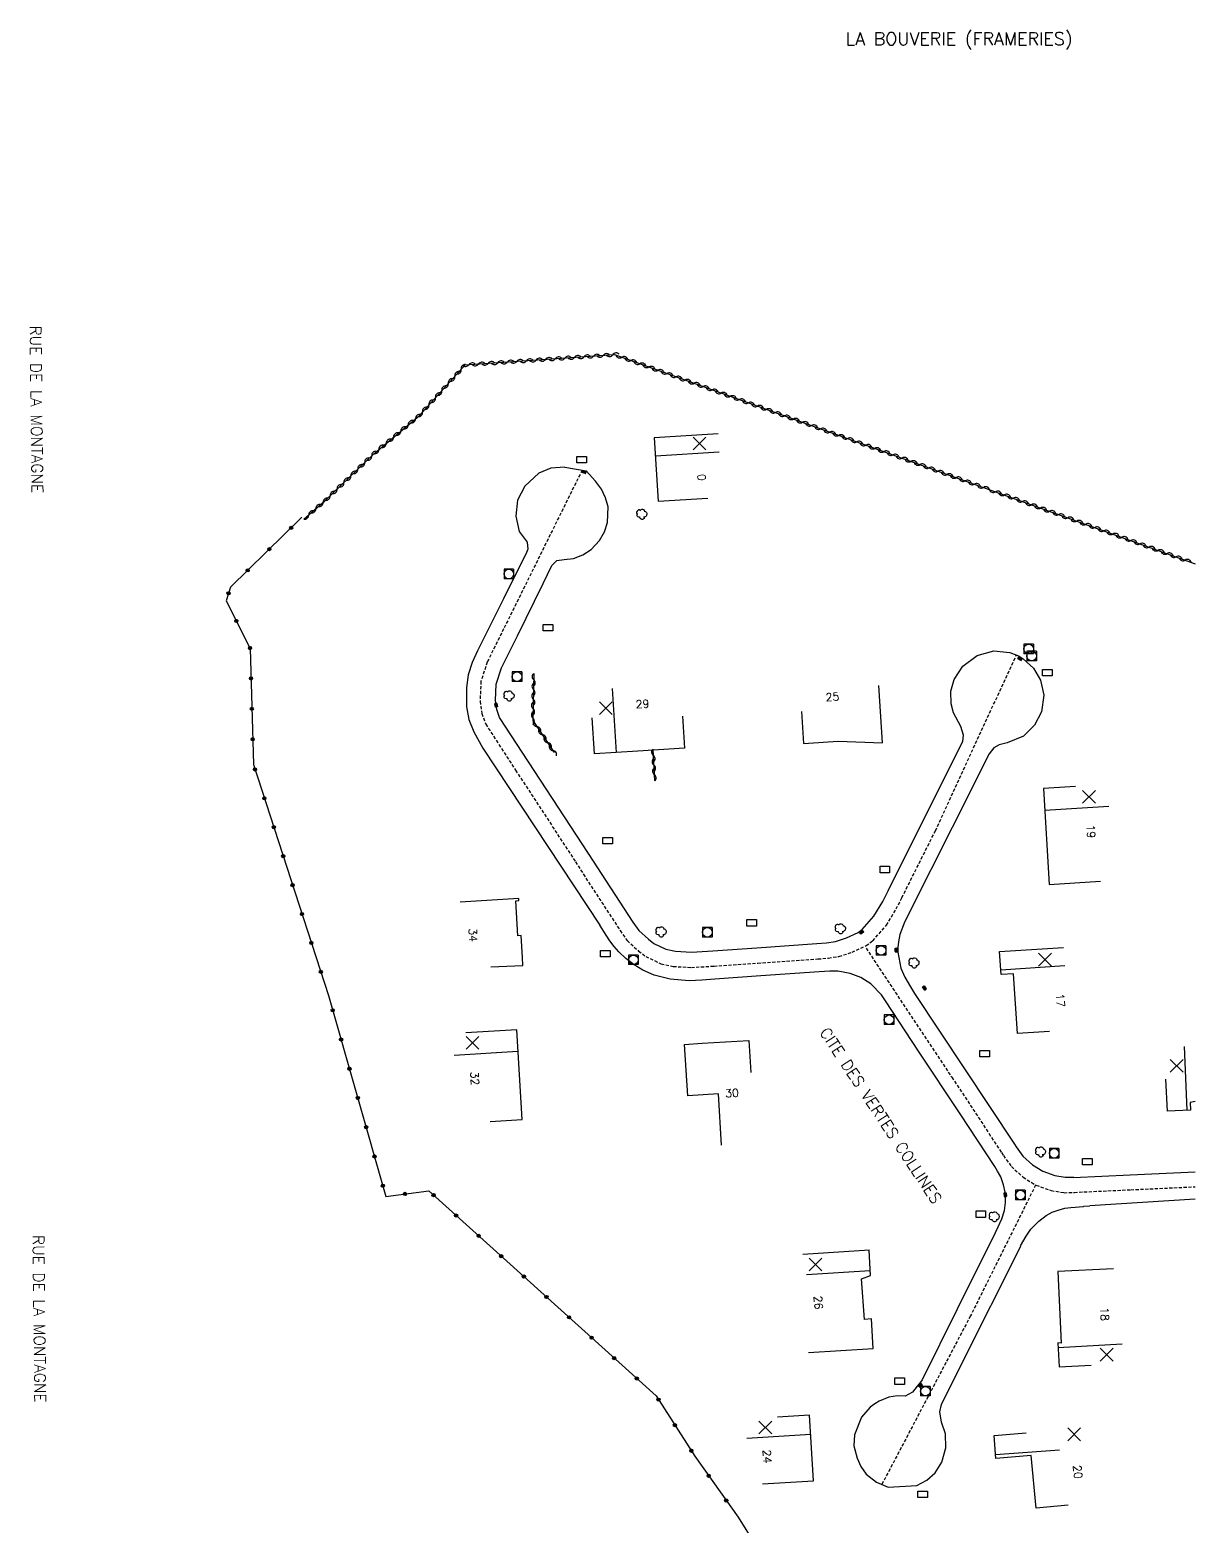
# Model space of a CAD drawing. Header units: millimetres. Extents: x 114000 to 119599, y 121000 to 124063.
# Drawn here: x 114818.1 to 115000, y 121254.4 to 121488.1 of the extents above; entities that cross this region are included whole.
import ezdxf
from ezdxf.enums import TextEntityAlignment as Align

# ---------------------------------------------------------------- set-up
doc = ezdxf.new("R2010")
doc.units = ezdxf.units.MM
doc.linetypes.add('DASHED', pattern=[0.75, 0.5, -0.25])
doc.layers.get('0').update_dxf_attribs({"linetype": 'CONTINUOUS'})
for name, color, linetype in [('W0001', 6, 'DASHED'), ('W0008', 7, 'CONTINUOUS'), ('W0100', 7, 'CONTINUOUS'), ('W0300', 7, 'CONTINUOUS'), ('W0310', 3, 'CONTINUOUS'), ('W0322', 7, 'CONTINUOUS'), ('W0400', 7, 'CONTINUOUS'), ('W0420', 7, 'CONTINUOUS'), ('W0980', 7, 'CONTINUOUS'), ('W0989', 7, 'CONTINUOUS'), ('W0991', 7, 'CONTINUOUS'), ('W1102', 7, 'CONTINUOUS'), ('W1471', 7, 'CONTINUOUS')]:
    doc.layers.add(name, color=color, linetype=linetype)
doc.styles.get("Standard").update_dxf_attribs({"font": 'romans.shx', "width": 0.85})

# ---------------------------------------------------------------- blocks, each defined once
blk = doc.blocks.new('T400')
for p, q in [((-0.15, 0.3), (0.15, 0.3)), ((-0.15, -0.25), (-0.15, 0.3)), ((-0.15, 0.15), (0.15, 0.15)), ((-0.15, 0), (0.15, 0)), ((0.15, 0.3), (0.15, -0.25)), ((-0.15, -0.15), (0.15, -0.15)), ((-0.15, -0.25), (-0.15, -0.3)), ((-0.15, -0.3), (0.15, -0.3)), ((0.15, -0.3), (0.15, -0.25))]:
    blk.add_line(p, q)
blk = doc.blocks.new('T300')
for p, q in [((-0.8, 0.51), (-0.86, 0.34)), ((-0.86, 0.34), (-0.86, 0.17)), ((-0.86, 0.17), (-0.74, 0.06)), ((-0.69, 0.63), (-0.8, 0.51)), ((-0.8, -0.06), (-0.74, 0.06)), ((-0.74, 0.06), (-0.69, 0.11)), ((-0.57, 0.69), (-0.69, 0.63)), ((-0.46, 0.69), (-0.57, 0.69)), ((-0.29, 0.63), (-0.46, 0.69)), ((-0.29, 0.63), (-0.17, 0.74)), ((-0.23, 0.57), (-0.29, 0.63)), ((-0.17, 0.74), (-0.06, 0.8)), ((-0.06, 0.8), (0.06, 0.8)), ((0.06, 0.8), (0.23, 0.74)), ((0.23, 0.74), (0.34, 0.63)), ((0.34, 0.63), (0.4, 0.51)), ((0.46, 0.46), (0.34, 0.46)), ((0.4, 0.51), (0.4, 0.46)), ((0.57, 0.4), (0.46, 0.46)), ((0.57, 0.4), (0.69, 0.29)), ((0.69, 0.29), (0.74, 0.17)), ((0.74, 0.06), (0.69, -0.17)), ((0.74, 0.17), (0.74, 0.06)), ((-0.8, -0.17), (-0.8, -0.06)), ((-0.8, -0.23), (-0.8, -0.17)), ((-0.74, -0.34), (-0.8, -0.23)), ((-0.69, -0.4), (-0.74, -0.34)), ((-0.51, -0.46), (-0.69, -0.4)), ((-0.4, -0.46), (-0.51, -0.46)), ((-0.4, -0.46), (-0.34, -0.46)), ((-0.34, -0.46), (-0.34, -0.4)), ((-0.34, -0.51), (-0.34, -0.46)), ((-0.29, -0.63), (-0.34, -0.51)), ((-0.17, -0.74), (-0.29, -0.63)), ((-0.06, -0.8), (-0.17, -0.74)), ((0.06, -0.8), (-0.06, -0.8)), ((0.17, -0.74), (0.06, -0.8)), ((0.23, -0.69), (0.17, -0.74)), ((0.29, -0.46), (0.23, -0.46)), ((0.29, -0.63), (0.23, -0.69)), ((0.46, -0.4), (0.29, -0.46)), ((0.34, -0.51), (0.29, -0.63)), ((0.34, -0.51), (0.34, -0.46)), ((0.57, -0.34), (0.46, -0.4)), ((0.63, -0.29), (0.57, -0.34)), ((0.69, -0.17), (0.63, -0.29))]:
    blk.add_line(p, q)
blk = doc.blocks.new('T420')
for p, q in [((0.75, 0.75), (-0.75, 0.75)), ((-0.75, 0.75), (-0.75, -0.75)), ((0.75, 0.75), (0.75, -0.75)), ((0.75, -0.75), (-0.75, -0.75))]:
    blk.add_line(p, q)
blk.add_ellipse((0, 0), major_axis=(-0.53, 0.53), ratio=1, start_param=3.926991, end_param=10.210176)
blk = doc.blocks.new('t991o')
at = {"color": 0, "linetype": 'Continuous'}
for p, q in [((-1, 1), (1, -1)), ((-1, -1), (1, 1))]:
    blk.add_line(p, q, dxfattribs=at)
blk = doc.blocks.new('t322o')
at = {"color": 0, "linetype": 'Continuous'}
for radius in [0.25, 0.15]:
    blk.add_circle((0, 0), radius, dxfattribs=at)
blk = doc.blocks.new('t310o')
at = {"color": 0, "linetype": 'Continuous'}
for centre, start, end in [((-0.5, 0.38), 216.8699, 323.1304), ((0.5, -0.37), 36.8699, 143.1303)]:
    blk.add_arc(centre, 0.625, start, end, dxfattribs=at)
blk = doc.blocks.new('T1471')
at = {"color": 0, "linetype": 'Continuous', "flags": 128}
blk.add_lwpolyline([(-0.75, -0.5), (-0.75, 0.5), (0.75, 0.5), (0.75, -0.5), (-0.75, -0.5)], dxfattribs=at)

msp = doc.modelspace()

# ---------------------------------------------------------------- linework, layer by layer
at = {"layer": 'W0001'}
for points in [[(114904.29, 121419.37), (114892.03, 121394.55), (114889.46, 121389.38), (114888.49, 121386.38), (114888.35, 121383.24), (114888.63, 121381.37), (114889.23, 121379.67), (114893.89, 121372.51), (114903.26, 121358.16), (114903.24, 121358.16), (114910.22, 121347.43), (114911.32, 121345.87), (114913.1, 121344.24), (114914.22, 121343.37), (114916.6, 121342.26), (114918.52, 121341.83), (114921.34, 121341.67), (114924.88, 121341.89), (114931.73, 121342.36), (114941.11, 121343), (114942.75, 121343.15), (114944.39, 121343.4), (114946.44, 121344.04), (114948.63, 121345.08), (114949.66, 121345.82), (114951.8, 121348.26), (114953.33, 121350.81), (114954.22, 121352.57), (114959.45, 121363.03), (114972.09, 121390.47)], [(114948.62, 121344.71), (114962.01, 121324.52), (114969.77, 121312.78), (114970.08, 121312.3), (114971.31, 121310.57), (114973.16, 121308.91), (114975.16, 121307.65), (114977.53, 121306.83), (114979.54, 121306.49), (114981.1, 121306.52), (114981.15, 121306.54), (114989.96, 121306.95), (115000, 121307.42)], [(114975.1, 121307.67), (114964.93, 121287.24), (114951.09, 121260.91)]]:
    msp.add_lwpolyline(points, dxfattribs=at)
at = {"layer": 'W0008'}
for p, q in [((114901.61, 121419.8), (114904.94, 121419.26)), ((115000, 121305.5), (114983.56, 121304.42))]:
    msp.add_line(p, q, dxfattribs=at)
for points in [[(114901.61, 121419.8), (114899.41, 121419.67), (114897.55, 121418.88), (114895.32, 121416.86), (114894.18, 121414.66), (114893.91, 121412.18), (114894.48, 121409.76), (114895.68, 121408.09), (114895.82, 121407.02), (114895.62, 121406.49), (114892.02, 121399.26), (114887.96, 121391.13), (114887.1, 121389.32), (114886.51, 121387.39), (114886.24, 121385.4), (114886.25, 121382.39), (114886.62, 121380.41), (114887.37, 121378.46), (114888.8, 121375.91), (114907.03, 121348.28)], [(114905.27, 121359.48), (114895.9, 121373.82), (114891.4, 121380.74), (114890.97, 121381.95), (114890.75, 121383.37), (114890.87, 121385.95), (114891.69, 121388.47), (114894.18, 121393.49), (114898.21, 121401.64), (114899.56, 121404.45), (114900.36, 121405.22), (114901.46, 121405.39), (114902.93, 121405.56), (114904.38, 121406.12), (114905.7, 121406.95), (114907.01, 121408.38), (114907.76, 121409.71), (114908.24, 121411.17), (114908.33, 121413.62), (114907.95, 121415.05), (114907.3, 121416.41), (114906.37, 121417.63), (114904.94, 121419.26)], [(114905.25, 121359.47), (114912.21, 121348.77), (114913.13, 121347.47), (114914.65, 121346.08), (114915.48, 121345.43), (114917.38, 121344.55), (114918.85, 121344.22), (114921.34, 121344.07), (114924.72, 121344.29), (114931.56, 121344.75), (114940.92, 121345.39), (114942.46, 121345.53), (114943.84, 121345.75), (114945.56, 121346.28), (114947.4, 121347.15), (114948.03, 121347.61), (114949.86, 121349.69), (114951.23, 121351.97), (114952.08, 121353.65), (114957.3, 121364.11), (114963.73, 121376.96), (114963.83, 121377.98), (114963.4, 121379.33), (114962.26, 121381.47), (114961.92, 121382.88), (114961.86, 121384.83), (114962.36, 121386.66), (114963.71, 121388.75), (114965.96, 121390.42), (114968.57, 121391.14), (114971.06, 121390.89), (114972.45, 121390.33), (114973.14, 121389.91), (114974.78, 121388.41), (114975.85, 121386.55), (114976.37, 121384.23), (114976.02, 121381.6), (114974.94, 121379.52), (114973.22, 121377.8), (114970.64, 121376.77), (114969.39, 121376.46), (114968.57, 121375.96), (114967.83, 121375.02), (114962.08, 121363.55), (114955.44, 121350.39), (114954.56, 121348.58), (114953.91, 121346.81), (114953.67, 121345.66), (114953.61, 121344.81), (114953.6, 121344.04), (114954.08, 121341.58), (114954.66, 121340.16), (114955.57, 121338.65), (114956.21, 121337.6), (114964.01, 121325.85), (114971.79, 121314.09), (114972.07, 121313.64), (114973.11, 121312.18), (114974.61, 121310.84), (114976.21, 121309.83), (114978.12, 121309.17), (114979.73, 121308.9), (114981.06, 121308.92)], [(114968.82, 121300.29), (114969.26, 121301.18), (114969.83, 121302.42), (114970.24, 121303.68), (114970.38, 121304.97), (114970.4, 121305.79), (114970.34, 121306.55), (114970.1, 121307.74), (114969.65, 121308.99), (114969.14, 121309.87), (114968.71, 121310.58), (114963.31, 121318.79), (114956.82, 121328.62), (114951.66, 121336.46), (114951.02, 121337.41), (114949.39, 121339.09), (114947.8, 121340.09), (114946.12, 121340.75), (114944.21, 121341.1), (114942.97, 121341.1), (114941.31, 121340.99), (114932.18, 121340.34), (114925.02, 121339.82), (114923, 121339.7), (114920.99, 121339.6), (114918.01, 121339.83), (114915.56, 121340.47), (114913.75, 121341.27), (114912.41, 121342.06), (114911.13, 121343.08), (114910.01, 121344.11), (114909.28, 121344.97), (114908.63, 121345.84), (114908.06, 121346.73), (114907.03, 121348.28)], [(114981.04, 121308.88), (114989.85, 121309.3), (115000, 121309.77)], [(114968.76, 121300.22), (114962.83, 121288.28), (114957.4, 121277.27), (114957.11, 121276.88), (114956.63, 121276.26), (114955.85, 121275.32), (114954.72, 121274.72), (114953.55, 121274.73), (114952.19, 121274.54), (114950.69, 121273.93), (114950.02, 121273.53), (114949.26, 121272.96), (114947.91, 121271.41), (114946.81, 121268.65), (114946.74, 121266.93), (114947.22, 121265.01), (114947.8, 121263.7), (114948.63, 121262.53), (114950.24, 121261.27), (114952.08, 121260.49), (114956.57, 121260.74), (114958.14, 121261.59), (114959.39, 121262.74), (114960.44, 121264.4), (114961.1, 121266.64), (114961.05, 121268.83), (114960.4, 121270.63), (114960.16, 121272.27), (114960.42, 121273.41), (114963.49, 121279.58), (114972.77, 121298.16), (114972.75, 121298.17), (114973.61, 121299.71), (114974.36, 121300.79), (114975.59, 121302.02), (114976.75, 121302.9), (114977.67, 121303.43), (114978.62, 121303.74), (114979.67, 121304.07), (114980.61, 121304.2), (114982.59, 121304.32), (114982.56, 121304.36), (114983.56, 121304.42)]]:
    msp.add_lwpolyline(points, dxfattribs=at)
at = {"layer": 'W0100'}
for points in [[(114925.54, 121425.04), (114915.55, 121424.43), (114916.16, 121414.54), (114923.93, 121414.99)], [(114938.54, 121381.64), (114938.86, 121376.65), (114944.26, 121377), (114951.18, 121376.75), (114950.64, 121385.72)], [(114919.96, 121380.92), (114920.25, 121375.93), (114912.97, 121375.48), (114906.21, 121375.06), (114905.87, 121380.67)], [(114981.33, 121369.93), (114976.34, 121369.63), (114977.23, 121354.63), (114985.24, 121355.15)], [(114890.04, 121341.75), (114895.03, 121342), (114894.97, 121343.21), (114894.76, 121346.65), (114894.27, 121346.63), (114893.93, 121352.1), (114894.4, 121352.15), (114894.38, 121352.42), (114885.22, 121351.89)], [(114977.28, 121331.66), (114972.29, 121331.33), (114971.66, 121340.7), (114969.71, 121340.56), (114969.45, 121344.16), (114979.44, 121344.78)], [(114889.93, 121317.62), (114894.93, 121317.92), (114894.07, 121331.95), (114886.12, 121331.46)], [(114926.07, 121313.92), (114925.58, 121321.92), (114920.77, 121321.62), (114920.26, 121329.65), (114923.01, 121329.82), (114930.33, 121330.24), (114930.62, 121325.25)], [(115000, 121320.72), (114999.21, 121320.6), (114999.29, 121319.39), (114995.67, 121319.24), (114995.46, 121324.23)], [(114939.66, 121281.52), (114949.73, 121282.14), (114949.45, 121286.8), (114948.4, 121286.67), (114947.92, 121293.02), (114949.33, 121293.54), (114949.09, 121297.52), (114949.14, 121297.5), (114938.77, 121296.85)], [(114987.25, 121294.59), (114978.58, 121294.19), (114979.1, 121283), (114978.59, 121283.01), (114978.79, 121279.29), (114983.78, 121279.57)], [(114932.44, 121260.99), (114940.42, 121261.49), (114939.8, 121271.72), (114934.81, 121271.41)], [(114980.17, 121257.66), (114975.19, 121257.19), (114974.41, 121265.45), (114968.88, 121264.99), (114968.61, 121268.58), (114973.6, 121268.95)]]:
    msp.add_lwpolyline(points, dxfattribs=at)
at = {"layer": 'W0310'}
msp.add_line((114915.62, 121370.81), (114915.36, 121375.71), dxfattribs=at)
for points in [[(114860.84, 121411.7), (114864.1, 121414.56), (114871.77, 121421.93), (114878.82, 121427.86), (114886.02, 121435.79), (114909.36, 121437.4), (115000, 121404.75)], [(114896.74, 121387.6), (114896.58, 121380.26), (114899.93, 121375.24)]]:
    msp.add_lwpolyline(points, dxfattribs=at)
at = {"layer": 'W0322'}
msp.add_line((114928.64, 121255.78), (114934.93, 121245.76), dxfattribs=at)
for points in [[(114860.54, 121412.01), (114849.4, 121401.09), (114848.71, 121398.94), (114852.45, 121391.52), (114852.95, 121373.38), (114864.68, 121337.27)], [(114864.68, 121337.27), (114873.66, 121305.9), (114880.33, 121306.8), (114915.84, 121274.74), (114921.88, 121265.32), (114928.64, 121255.78)]]:
    msp.add_lwpolyline(points, dxfattribs=at)
at = {"layer": 'W1102'}
for p, q in [((114925.71, 121422.18), (114915.73, 121421.57)), ((114908.97, 121385.25), (114909.59, 121375.27)), ((114986.52, 121366.8), (114976.54, 121366.21)), ((114979.64, 121341.95), (114969.66, 121341.23)), ((114884.29, 121327.96), (114894.27, 121328.57)), ((114998.28, 121329.35), (114998.7, 121319.36)), ((114939.3, 121293.72), (114949.28, 121294.32)), ((114988.61, 121282.81), (114978.63, 121282.26)), ((114930, 121268.14), (114939.98, 121268.75)), ((114978.81, 121266.27), (114968.84, 121265.54))]:
    msp.add_line(p, q, dxfattribs=at)

# ---------------------------------------------------------------- block references
at = {"layer": 'W0300'}
for p in [(114913.66, 121412.45), (114892.92, 121384.08), (114944.66, 121347.71), (114916.66, 121347.21), (114956.15, 121342.37), (114975.92, 121312.84), (114968.69, 121302.71)]:
    msp.add_blockref('T300', p, dxfattribs=at)
at = {"layer": 'W0310'}
for p, rotation in [((114903.07, 121436.97), 3.937402974154091), ((114904.57, 121437.07), 3.937402974154091), ((114906.07, 121437.17), 3.937402974154091), ((114907.56, 121437.27), 3.937402974154091), ((114909.06, 121437.38), 3.937402974154091), ((114910.49, 121436.99), 340.1915241120902), ((114884.4, 121434.01), 47.78609332801225), ((114885.41, 121435.12), 47.78609332801225), ((114886.61, 121435.83), 3.937402974154091), ((114888.11, 121435.94), 3.937402974154091), ((114889.61, 121436.04), 3.937402974154091), ((114891.1, 121436.14), 3.937402974154091), ((114892.6, 121436.24), 3.937402974154091), ((114894.1, 121436.35), 3.937402974154091), ((114895.59, 121436.45), 3.937402974154091), ((114897.09, 121436.55), 3.937402974154091), ((114898.59, 121436.66), 3.937402974154091), ((114900.08, 121436.76), 3.937402974154091), ((114901.58, 121436.86), 3.937402974154091), ((114911.9, 121436.49), 340.1915241120902), ((114913.31, 121435.98), 340.1915241120902), ((114914.72, 121435.47), 340.1915241120902), ((114916.13, 121434.96), 340.1915241120902), ((114917.54, 121434.45), 340.1915241120902), ((114882.39, 121431.79), 47.78609332801225), ((114883.39, 121432.9), 47.78609332801225), ((114918.96, 121433.94), 340.1915241120902), ((114920.37, 121433.43), 340.1915241120902), ((114921.78, 121432.93), 340.1915241120902), ((114923.19, 121432.42), 340.1915241120902), ((114880.37, 121429.57), 47.78609332801225), ((114881.38, 121430.68), 47.78609332801225), ((114924.6, 121431.91), 340.1915241120902), ((114926.01, 121431.4), 340.1915241120902), ((114927.42, 121430.89), 340.1915241120902), ((114928.84, 121430.39), 340.1915241120902), ((114930.25, 121429.88), 340.1915241120902), ((114878.29, 121427.41), 40.07086460089837), ((114879.36, 121428.46), 47.78609332801225), ((114931.66, 121429.37), 340.1915241120902), ((114933.07, 121428.86), 340.1915241120902), ((114934.48, 121428.35), 340.1915241120902), ((114935.89, 121427.84), 340.1915241120902), ((114937.3, 121427.34), 340.1915241120902), ((114875.99, 121425.48), 40.07086460089837), ((114877.14, 121426.45), 40.07086460089837), ((114938.71, 121426.83), 340.1915241120902), ((114940.12, 121426.32), 340.1915241120902), ((114941.54, 121425.81), 340.1915241120902), ((114942.95, 121425.3), 340.1915241120902), ((114872.55, 121422.59), 40.07086460089837), ((114873.7, 121423.55), 40.07086460089837), ((114874.85, 121424.52), 40.07086460089837), ((114944.36, 121424.79), 340.1915241120902), ((114945.77, 121424.29), 340.1915241120902), ((114947.18, 121423.78), 340.1915241120902), ((114948.59, 121423.27), 340.1915241120902), ((114950, 121422.76), 340.1915241120902), ((114870.34, 121420.56), 43.87683782876312), ((114871.43, 121421.6), 43.87683782876312), ((114951.41, 121422.25), 340.1915241120902), ((114952.83, 121421.74), 340.1915241120902), ((114954.24, 121421.24), 340.1915241120902), ((114955.65, 121420.73), 340.1915241120902), ((114868.18, 121418.48), 43.87683782876312), ((114869.26, 121419.52), 43.87683782876312), ((114957.06, 121420.22), 340.1915241120902), ((114958.47, 121419.71), 340.1915241120902), ((114959.88, 121419.2), 340.1915241120902), ((114961.29, 121418.69), 340.1915241120902), ((114962.7, 121418.19), 340.1915241120902), ((114864.94, 121415.36), 43.87683782876312), ((114866.02, 121416.4), 43.87683782876312), ((114867.1, 121417.44), 43.87683782876312), ((114964.12, 121417.68), 340.1915241120902), ((114965.53, 121417.17), 340.1915241120902), ((114966.94, 121416.66), 340.1915241120902), ((114968.82, 121415.98), 340.1915241120902), ((114862.72, 121413.34), 41.21084832185658), ((114863.85, 121414.33), 41.21084832185658), ((114970.23, 121415.48), 340.1915241120902), ((114971.64, 121414.97), 340.1915241120902), ((114973.05, 121414.46), 340.1915241120902), ((114974.46, 121413.95), 340.1915241120902), ((114975.88, 121413.44), 340.1915241120902), ((114861.59, 121412.35), 41.21084832185658), ((114977.29, 121412.93), 340.1915241120902), ((114978.7, 121412.43), 340.1915241120902), ((114980.11, 121411.92), 340.1915241120902), ((114981.52, 121411.41), 340.1915241120902), ((114982.93, 121410.9), 340.1915241120902), ((114984.34, 121410.39), 340.1915241120902), ((114985.76, 121409.88), 340.1915241120902), ((114987.17, 121409.38), 340.1915241120902), ((114988.58, 121408.87), 340.1915241120902), ((114989.99, 121408.36), 340.1915241120902), ((114991.4, 121407.85), 340.1915241120902), ((114992.81, 121407.34), 340.1915241120902), ((114994.22, 121406.83), 340.1915241120902), ((114995.63, 121406.32), 340.1915241120902), ((114997.04, 121405.82), 340.1915241120902), ((114998.46, 121405.31), 340.1915241120902), ((114896.69, 121385.1), 268.7672653902527), ((114896.72, 121386.6), 268.7672653902527), ((114896.66, 121383.6), 268.7672653902527), ((114896.59, 121380.6), 268.7672653902527), ((114896.62, 121382.1), 268.7672653902527), ((114897.23, 121379.29), 303.6768958615018), ((114898.06, 121378.04), 303.6768958615018), ((114898.89, 121376.8), 303.6768958615018), ((114899.72, 121375.55), 303.6768958615018), ((114915.41, 121374.8), 93.10472188078687), ((114915.49, 121373.3), 93.10472188078687), ((114915.57, 121371.81), 93.10472188078687)]:
    msp.add_blockref('t310o', p, dxfattribs=dict(at, rotation=rotation))
at = {"layer": 'W0322'}
for p, rotation in [((114858.85, 121410.35), 224.3949587735238), ((114855.45, 121407.02), 224.3949587735238), ((114852.06, 121403.7), 224.3949587735238), ((114849.08, 121400.12), 252.2474610830603), ((114850.29, 121395.8), 296.7437907968621), ((114852.43, 121391.56), 296.7437907968621), ((114852.58, 121386.82), 271.5983708694557), ((114852.71, 121382.07), 271.5983708694557), ((114852.84, 121377.32), 271.5983708694557), ((114853.2, 121372.61), 287.9944433532839), ((114854.67, 121368.1), 287.9944433532839), ((114856.14, 121363.58), 287.9944433532839), ((114857.61, 121359.06), 287.9944433532839), ((114859.07, 121354.54), 287.9944433532839), ((114860.54, 121350.02), 287.9944433532839), ((114862.01, 121345.51), 287.9944433532839), ((114863.48, 121340.99), 287.9944433532839), ((114865.34, 121334.98), 285.9654059267848), ((114866.65, 121330.42), 285.9654059267848), ((114867.95, 121325.85), 285.9654059267848), ((114869.26, 121321.28), 285.9654059267848), ((114870.56, 121316.71), 285.9654059267848), ((114871.87, 121312.15), 285.9654059267848), ((114873.18, 121307.58), 285.9654059267848), ((114876.63, 121306.3), 7.659278469477973), ((114881.09, 121306.11), 317.9201947312865), ((114884.61, 121302.93), 317.9201947312865), ((114888.14, 121299.75), 317.9201947312865), ((114891.66, 121296.56), 317.9201947312865), ((114895.19, 121293.38), 317.9201947312865), ((114898.71, 121290.2), 317.9201947312865), ((114902.24, 121287.01), 317.9201947312865), ((114905.77, 121283.83), 317.9201947312865), ((114909.29, 121280.65), 317.9201947312865), ((114912.82, 121277.46), 317.9201947312865), ((114916.21, 121274.16), 302.7045114335621), ((114918.77, 121270.17), 302.7045114335621), ((114921.34, 121266.17), 302.7045114335621), ((114924.04, 121262.27), 305.2931518450935), ((114926.79, 121258.39), 305.2931518450935)]:
    msp.add_blockref('t322o', p, dxfattribs=dict(at, rotation=rotation))
at = {"layer": 'W0400'}
for p, rotation in [((114904.57, 121419.05), 74.1790989974549), ((114972.64, 121389.86), 58.25327778776001), ((114890.86, 121382.64), 190.0001283503112), ((114947.93, 121347.15), 127.7076944802568), ((114953.31, 121344.41), 1.201775238454825), ((114957.73, 121338.46), 31.23198235844096), ((114970.37, 121306.17), 4.904781205621784), ((114957.11, 121276.39), 142.72178143948)]:
    msp.add_blockref('T400', p, dxfattribs=dict(at, rotation=rotation))
at = {"layer": 'W0420'}
for p in [(114892.84, 121403.15), (114974.01, 121391.43), (114974.49, 121390.32), (114894.12, 121387.09), (114923.84, 121347.17), (114950.97, 121344.32), (114912.3, 121342.86), (114952.22, 121333.5), (114978, 121312.64), (114972.73, 121306.13), (114957.9, 121275.48)]:
    msp.add_blockref('T420', p, dxfattribs=at)
at = {"layer": 'W0991'}
for p in [(114922.62, 121423.51), (114907.99, 121382.18), (114983.43, 121368.34), (114976.56, 121342.88), (114887.18, 121329.91), (114997.13, 121326.3), (114940.73, 121295.28), (114986.2, 121281.18), (114932.9, 121269.8), (114981.12, 121268.75)]:
    msp.add_blockref('t991o', p, dxfattribs=at)
at = {"layer": 'W1471'}
for p in [(114904.2, 121421.01), (114898.95, 121394.75), (114976.94, 121387.72), (114908.27, 121361.48), (114951.56, 121356.98), (114930.74, 121348.64), (114907.91, 121343.82), (114967.14, 121328.22), (114983.19, 121311.34), (114966.55, 121303.13), (114953.88, 121277.04), (114957.45, 121259.36)]:
    msp.add_blockref('T1471', p, dxfattribs=at)

# ---------------------------------------------------------------- texts
at = {"layer": 'W0980'}
msp.add_text('LA BOUVERIE (FRAMERIES)', height=2, dxfattribs=at).set_placement((114963.16, 121486.61), align=Align.MIDDLE)
at = {"layer": 'W0989'}
for s, rotation, p in [('RUE DE LA MONTAGNE', 270.6571, (114819.08, 121428.86)), ('CITE DES VERTES COLLINES', 303.4162, (114950.93, 121318.54)), ('RUE DE LA MONTAGNE', 270.6543, (114819.53, 121286.79))]:
    msp.add_text(s, height=1.75, rotation=rotation, dxfattribs=at).set_placement(p, align=Align.MIDDLE)
at = {"layer": 'W0991'}
for s, rotation, p in [('0', 273.4839, (114922.95, 121418.23)), ('29', 3.2928, (114913.71, 121382.84)), ('25', 3.6897, (114943.37, 121383.95)), ('19', 273.4056, (114983.75, 121362.93)), ('34', 273.5321, (114887.25, 121346.73)), ('17', 273.8092, (114978.96, 121336.55)), ('32', 273.4962, (114887.52, 121324.33)), ('30', 3.438, (114927.69, 121322.05)), ('26', 274.3448, (114941.18, 121289.32)), ('18', 272.702, (114985.9, 121287.52)), ('24', 273.4863, (114933.18, 121265.27)), ('20', 275.44, (114981.68, 121262.87))]:
    msp.add_text(s, height=1.25, rotation=rotation, dxfattribs=at).set_placement(p, align=Align.MIDDLE)

doc.saveas('drawing.dxf')
